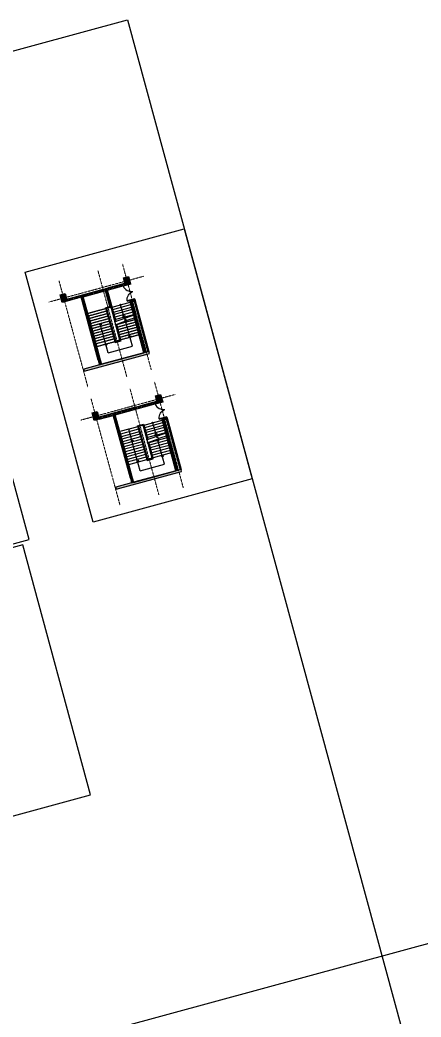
# Model space of a CAD drawing. Header units: millimetres. Extents: x -31731215 to 29997125, y -14487545 to 25622576.
# Drawn here: x 1818313 to 1864319, y -1096915 to -982623 of the extents above; entities that cross this region are included whole.
import ezdxf

# ---------------------------------------------------------------- set-up
doc = ezdxf.new("R2010")
doc.units = ezdxf.units.MM
doc.header["$MEASUREMENT"] = 0
for name, pattern in [('1', [0]), ('ACAD_ISO10W100', [18, 12, -3, 0, -3]), ('HIDDEN', [0.375, 0.25, -0.125])]:
    doc.linetypes.add(name, pattern=pattern)
for name, color, linetype in [('A-LIGHT', 8, 'Continuous'), ('OFFICE$FURN', 2, 'Continuous'), ('OFFICE$NOTSOBACK', 6, 'Continuous'), ('OFFICE$STAIRS', 5, 'Continuous'), ('OFFICE$WALLS', 10, 'Continuous'), ('SITE$COLUMNS', 10, 'Continuous'), ('Texty', 3, 'Continuous')]:
    doc.layers.add(name, color=color, linetype=linetype)
doc.layers.add('HATCH', color=8, linetype='1', lineweight=18)
doc.layers.add('structure grid', color=8, linetype='ACAD_ISO10W100', lineweight=15)
doc.layers.add('SITE$0', color=7, linetype='Continuous', true_color=0x000000)
pattern_1 = [(60.208688, (-3532.39, 12074.8), (-130.17612, 74.526357), []), (60.208688, (-3464.16, 12093.36), (-130.17612, 74.526357), [])]

# ---------------------------------------------------------------- blocks, each defined once
blk = doc.blocks.new('column 1000 01')
h = blk.add_hatch(color=256)
h.dxf.hatch_style = 1
h.paths.add_polyline_path([(43238, 30170), (43238, 29570), (44138, 29570), (44138, 30170)])
at = {"layer": 'SITE$0', "color": 0, "linetype": 'ByBlock', "lineweight": -2}
blk.add_lwpolyline([(43238, 30170), (43238, 29570), (44138, 29570), (44138, 30170)], close=True, dxfattribs=at)
blk = doc.blocks.new('door')
blk.add_lwpolyline([(-33242, 86395), (-33205, 86395), (-33204, 85495), (-33241, 85495), (-33242, 86395)])
blk.add_arc((-33407, 86552), 1076, 280.87775, 351.69853)

msp = doc.modelspace()

# ---------------------------------------------------------------- hatches: boundary and pattern name
at = {"layer": 'HATCH'}
h = msp.add_hatch(dxfattribs=at)
h.set_pattern_fill('ANSI32', color=256, scale=400)
h.set_pattern_definition(pattern_1)
h.paths.add_polyline_path([(1827827.361, -1013506.667), (1823681.995, -1014632.781), (1823741.843, -1014852.925), (1825345.259, -1014417.025), (1825490.254, -1014950.604), (1827304.405, -1021623.789), (1827449.522, -1022157.361), (1827671.469, -1022097.033), (1827526.43, -1021563.439), (1826123.53, -1016403.082), (1825567.783, -1014358.818), (1827887.296, -1013726.541)])
h = msp.add_hatch(dxfattribs=at)
h.set_pattern_fill('ANSI32', color=256, scale=400)
h.set_pattern_definition(pattern_1)
h.paths.add_polyline_path([(1830139.185, -1013112.698), (1830139.074, -1013112.286), (1830428.391, -1013033.864), (1830369.171, -1012816.146), (1828126.811, -1013425.319), (1827843.069, -1013502.401), (1827902.851, -1013722.301), (1828296.703, -1013614.941), (1828296.698, -1013614.921), (1828355.572, -1013598.915), (1830139.186, -1013112.701), (1830139.185, -1013112.698), (1828355.566, -1013598.895), (1828355.572, -1013598.915), (1828296.698, -1013614.921), (1828296.703, -1013614.941)])
h = msp.add_hatch(dxfattribs=at)
h.set_pattern_fill('ANSI32', color=256, scale=400)
h.set_pattern_definition(pattern_1)
h.paths.add_polyline_path([(1828655.033, -1015593.045), (1828765.516, -1015562.929), (1828238.815, -1013630.72), (1828128.332, -1013660.837)])
h = msp.add_hatch(dxfattribs=at)
h.set_pattern_fill('ANSI32', color=256, scale=400)
h.set_pattern_definition(pattern_1)
h.paths.add_polyline_path([(1831182.364, -1014934.698), (1831542.321, -1014836.841), (1831481.768, -1014614.103), (1830900.9, -1014772.016), (1832532.153, -1020772.427), (1832754.087, -1020712.053)])
h.paths.add_polyline_path([(1828655.033, -1015593.045), (1828765.516, -1015562.929), (1828238.815, -1013630.72), (1828128.332, -1013660.837)])
h = msp.add_hatch(dxfattribs=at)
h.set_pattern_fill('ANSI32', color=256, scale=400)
h.set_pattern_definition(pattern_1)
h.paths.add_polyline_path([(1832532.153, -1020772.427), (1832754.087, -1020712.053), (1831182.364, -1014934.698), (1831542.321, -1014836.841), (1831481.768, -1014614.103), (1830900.9, -1014772.016)])
h = msp.add_hatch(dxfattribs=at)
h.set_pattern_fill('AR-CONC', color=256, scale=40)
h.set_pattern_definition([(65.208688, (27678.55, 6267.8), (283.4406, 51.043383), [30, -330]), (10.208688, (27678.55, 6267.8), (-132.487403, 275.7794), [24, -264]), (115.660132, (27702.17, 6272.06), (150.953196, 326.82278), [25.496077, -280.456845]), (61.392888, (27657.56, 6345), (429.31385, 48.101213), [45, -495]), (111.844323, (27693.33, 6349), (258.552455, 474.078715), [38.24414, -420.6855]), (6.392852, (27657.56, 6345), (258.552455, 474.078715), [36, -396]), (36.208688, (27701.4, 6336.2), (272.649057, -92.77118), [30, -330]), (341.208688, (27701.4, 6336.2), (17.824414, 305.433267), [24, -264]), (86.660132, (27724.13, 6328.47), (290.473468, 212.662085), [25.496076, -280.456845]), (52.7086876, (27678.55, 6267.81), (-30.238359, 129.7699135), [0, -260.8, 0, -268, 0, -265]), (22.708688, (27678.55, 6267.8), (60.155115, 179.844241), [0, -152.8, 0, -254.8, 0, -101]), (342.7086876, (27592.47, 6244.41), (208.4172686, 47.3102595), [0, -100, 0, -312, 0, -414]), (332.708688, (27553.87, 6233.91), (214.599996, 99.835765), [0, -130, 0, -207.2, 0, -294])])
h.paths.add_polyline_path([(1825625.7, -1022653.136), (1827449.522, -1022157.361), (1827670.881, -1022094.87), (1832532.137, -1020772.37), (1832532.133, -1020772.353), (1832754.067, -1020711.976), (1832754.328, -1020712.938), (1832815.23, -1020936.961), (1825686.037, -1022875.081)])
h = msp.add_hatch(dxfattribs=at)
h.set_pattern_fill('ANSI32', color=256, scale=400)
h.set_pattern_definition([(60.208688, (-4146.18, 14327.79), (-130.17612, 74.526357), []), (60.208688, (-4077.95, 14346.34), (-130.17612, 74.526357), [])])
h.paths.add_polyline_path([(1834858.665, -1028462.43), (1835218.623, -1028364.573), (1835158.07, -1028141.835), (1834577.202, -1028299.748), (1836208.455, -1034300.159), (1836430.389, -1034239.785)])
h.paths.add_polyline_path([(1830980.706, -1035151.521), (1831125.824, -1035685.094), (1831347.183, -1035622.602), (1831202.732, -1035091.171), (1829799.832, -1029930.814), (1829244.084, -1027886.55), (1834104.693, -1026561.596), (1834045.524, -1026343.864), (1831803.113, -1026953.051), (1828961.799, -1027724.927), (1827358.338, -1028160.502), (1827418.145, -1028380.657), (1829021.561, -1027944.757), (1829166.556, -1028478.336)])
h = msp.add_hatch(dxfattribs=at)
h.set_pattern_fill('AR-CONC', color=256, scale=40)
h.set_pattern_definition([(65.208688, (31354.85, -7259.93), (283.4406, 51.043383), [30, -330]), (10.208688, (31354.85, -7259.93), (-132.487403, 275.7794), [24, -264]), (115.660132, (31378.47, -7255.67), (150.953196, 326.82278), [25.496077, -280.456845]), (61.392888, (31333.86, -7182.73), (429.31385, 48.101213), [45, -495]), (111.844323, (31369.64, -7178.7), (258.552455, 474.078715), [38.24414, -420.6855]), (6.392852, (31333.86, -7182.73), (258.552455, 474.078715), [36, -396]), (36.208688, (31377.7, -7191.53), (272.649057, -92.77118), [30, -330]), (341.208688, (31377.7, -7191.53), (17.824414, 305.433267), [24, -264]), (86.660132, (31400.43, -7199.26), (290.473468, 212.662085), [25.496076, -280.456845]), (52.7086876, (31354.85, -7259.93), (-30.238359, 129.7699135), [0, -260.8, 0, -268, 0, -265]), (22.708688, (31354.85, -7259.93), (60.155115, 179.844241), [0, -152.8, 0, -254.8, 0, -101]), (342.7086876, (31268.77, -7283.33), (208.4172686, 47.3102595), [0, -100, 0, -312, 0, -414]), (332.708688, (31230.17, -7293.82), (214.599996, 99.835765), [0, -130, 0, -207.2, 0, -294])])
h.paths.add_polyline_path([(1829302.001, -1036180.868), (1831125.824, -1035685.094), (1831347.183, -1035622.602), (1836208.439, -1034300.102), (1836208.434, -1034300.085), (1836430.368, -1034239.708), (1836430.63, -1034240.67), (1836491.532, -1034464.693), (1829362.339, -1036402.813)])

# ---------------------------------------------------------------- linework, layer by layer
msp.add_lwpolyline([(1747595.357, -1005202.742), (1830654.474, -982622.555), (1864319.103, -1106454.76), (1781259.986, -1129034.946)], close=True)
at = {"layer": 'A-LIGHT', "linetype": 'ByBlock', "lineweight": -2}
for p, q in [((1835179.82, -1030515.268), (1833107.462, -1031079.71)), ((1835258.574, -1030804.746), (1833186.077, -1031369.226)), ((1835337.412, -1031094.202), (1833264.915, -1031658.682)), ((1835416.082, -1031383.703), (1833343.307, -1031948.259)), ((1835494.836, -1031673.181), (1833421.922, -1032237.775)), ((1835573.59, -1031962.66), (1833500.537, -1032527.291)), ((1833521.261, -1032832.575), (1833463.369, -1032848.343)), ((1835652.344, -1032252.138), (1833579.152, -1032816.808))]:
    msp.add_line(p, q, dxfattribs=at)
at = {"layer": 'A-LIGHT', "linetype": 'ByBlock', "lineweight": -2, "elevation": 0}
for points in [[(1832105.804, -1034316.671), (1834894.173, -1033558.634), (1834143.641, -1030797.489)], [(1833038.749, -1031057.702), (1833521.338, -1032832.859)], [(1833579.244, -1032817.146), (1833095.783, -1031036.957)], [(1834798.249, -1032653.476), (1834615.438, -1032534.238), (1834539.46, -1032721.362)]]:
    msp.add_lwpolyline(points, dxfattribs=at)
at = {"layer": 'Defpoints'}
for points in [[(1818925.301, -1011531.142), (1837165.415, -1006572.443), (1844956.779, -1035232.252), (1826716.666, -1040190.951)], [(1786139.394, -1051222.159), (1819370.808, -1042187.972), (1811579.444, -1013528.163), (1778348.03, -1022562.35)], [(1794146.583, -1080215.141), (1826425.804, -1071439.815), (1818634.44, -1042780.007), (1786355.219, -1051555.333)]]:
    msp.add_lwpolyline(points, close=True, dxfattribs=at)
at = {"layer": 'OFFICE$NOTSOBACK', "linetype": 'ByBlock', "lineweight": -2}
for p, q in [((1832393.632, -1031274.084), (1830318.146, -1031839.378)), ((1832472.47, -1031563.54), (1830395.93, -1032129.121)), ((1832551.309, -1031852.995), (1830474.768, -1032418.577)), ((1833049.057, -1031095.617), (1832991.166, -1031111.385)), ((1833127.895, -1031385.073), (1833070.004, -1031400.841)), ((1833206.733, -1031674.528), (1833148.842, -1031690.296)), ((1833285.571, -1031963.984), (1833227.68, -1031979.752)), ((1832630.147, -1032142.451), (1830554.752, -1032707.72)), ((1832708.985, -1032431.906), (1830633.453, -1032997.213)), ((1832787.823, -1032721.362), (1830712.154, -1033286.706)), ((1830790.854, -1033576.199), (1832866.661, -1033010.818)), ((1833364.409, -1032253.44), (1833306.518, -1032269.207)), ((1833443.247, -1032542.895), (1833385.356, -1032558.663)), ((1833522.086, -1032832.351), (1833464.195, -1032848.118))]:
    msp.add_line(p, q, dxfattribs=at)
at = {"layer": 'OFFICE$NOTSOBACK', "linetype": 'ByBlock', "lineweight": -2, "elevation": 0}
for points in [[(1831603.899, -1016377.023), (1830423.362, -1016791.875), (1830319.034, -1016665.76), (1830395.235, -1016982.329), (1830298.158, -1016844.845), (1829107.98, -1017277.005)], [(1831743.377, -1016672.849), (1830562.84, -1017087.7), (1830458.512, -1016961.585), (1830534.713, -1017278.155), (1830437.636, -1017140.671), (1829196.932, -1017591.948)], [(1830322.187, -1017026.472), (1830421.69, -1017101.84), (1830481.67, -1016984.151)], [(1835279.762, -1029903.139), (1834099.224, -1030317.991), (1833994.896, -1030191.876), (1834071.097, -1030508.445), (1833974.02, -1030370.961), (1832783.843, -1030803.121)], [(1835419.239, -1030198.965), (1834238.702, -1030613.816), (1834134.374, -1030487.701), (1834210.575, -1030804.271), (1834113.498, -1030666.787), (1832872.794, -1031118.064)], [(1834095.992, -1030912.861), (1834143.641, -1030797.489), (1834254.951, -1030868.611)], [(1832105.804, -1034316.671), (1831356.485, -1031556.569)], [(1831925.097, -1033098.381), (1831827.818, -1033293.764), (1831667.558, -1033170.863)], [(1832866.638, -1033010.844), (1832898.126, -1033126.669), (1833610.808, -1032932.922), (1833579.18, -1032816.8)], [(1832924.565, -1032995.096), (1832940.305, -1033052.994), (1833537.105, -1032890.75), (1833521.261, -1032832.575)]]:
    msp.add_lwpolyline(points, dxfattribs=at)
at = {"layer": 'OFFICE$STAIRS', "linetype": 'HIDDEN', "lineweight": -2, "ltscale": 10}
for p, q in [((1828165.903, -1015721.779), (1826091.609, -1016286.749)), ((1828244.741, -1016011.235), (1826170.447, -1016576.204)), ((1828323.579, -1016300.69), (1826249.285, -1016865.66)), ((1828402.417, -1016590.146), (1826327.986, -1017155.153)), ((1828481.256, -1016879.601), (1826406.686, -1017444.646)), ((1828560.094, -1017169.057), (1826484.608, -1017734.351)), ((1831503.958, -1016989.152), (1829431.599, -1017553.594)), ((1828638.932, -1017458.513), (1826564.088, -1018023.632)), ((1828717.77, -1017747.968), (1826642.284, -1018313.262)), ((1828796.608, -1018037.424), (1826720.068, -1018603.005)), ((1828875.446, -1018326.879), (1826798.906, -1018892.461)), ((1831582.712, -1017278.63), (1829510.214, -1017843.11)), ((1831661.55, -1017568.086), (1829589.053, -1018132.566)), ((1831740.22, -1017857.587), (1829667.445, -1018422.143)), ((1831818.974, -1018147.065), (1829746.06, -1018711.659)), ((1828954.285, -1018616.335), (1826878.89, -1019181.604)), ((1829033.123, -1018905.79), (1826957.591, -1019471.097)), ((1829111.961, -1019195.246), (1827036.292, -1019760.59)), ((1827114.992, -1020050.083), (1829190.799, -1019484.702)), ((1831897.728, -1018436.544), (1829824.675, -1019001.175)), ((1831976.482, -1018726.022), (1829903.29, -1019290.692))]:
    msp.add_line(p, q, dxfattribs=at)
at = {"layer": 'OFFICE$STAIRS', "linetype": 'ByBlock', "lineweight": -2}
for p, q in [((1828223.807, -1015706.057), (1828281.698, -1015690.29)), ((1829306.6, -1019453.235), (1828281.973, -1015690.215)), ((1828302.645, -1015995.513), (1828360.536, -1015979.745)), ((1828765.516, -1015562.929), (1828823.415, -1015547.189)), ((1829787.576, -1019322.479), (1828765.516, -1015562.929)), ((1828843.825, -1015850.98), (1828901.724, -1015835.24)), ((1828882.255, -1015531.192), (1830954.187, -1014967.924)), ((1828960.564, -1015819.244), (1831032.495, -1015255.975)), ((1829038.873, -1016107.295), (1831110.804, -1015544.026)), ((1831188.941, -1015831.238), (1829117.139, -1016395.528)), ((1828381.483, -1016284.969), (1828439.374, -1016269.201)), ((1828460.321, -1016574.424), (1828518.212, -1016558.656)), ((1828540.397, -1016863.543), (1828598.288, -1016847.776)), ((1828617.997, -1017153.335), (1828675.888, -1017137.568)), ((1828922.134, -1016139.031), (1828980.032, -1016123.291)), ((1829058.392, -1016411.529), (1829000.501, -1016427.297)), ((1829137.092, -1016701.022), (1829079.201, -1016716.79)), ((1829215.793, -1016990.515), (1829157.902, -1017006.283)), ((1831267.696, -1016120.716), (1829195.754, -1016685.045)), ((1831346.45, -1016410.195), (1829274.369, -1016974.561)), ((1828697.798, -1017442.529), (1828755.689, -1017426.761)), ((1828775.674, -1017732.246), (1828833.565, -1017716.479)), ((1828854.512, -1018021.702), (1828912.403, -1018005.934)), ((1828933.35, -1018311.157), (1828991.241, -1018295.39)), ((1829373.194, -1017569.501), (1829315.303, -1017585.269)), ((1829452.033, -1017858.957), (1829394.141, -1017874.725)), ((1829530.871, -1018148.413), (1829472.98, -1018164.18)), ((1829012.188, -1018600.613), (1829070.079, -1018584.845)), ((1829091.026, -1018890.069), (1829148.917, -1018874.301)), ((1829169.865, -1019179.524), (1829227.756, -1019163.757)), ((1829248.703, -1019468.98), (1829306.594, -1019453.212)), ((1829609.709, -1018437.868), (1829551.818, -1018453.636)), ((1829688.547, -1018727.324), (1829630.656, -1018743.091)), ((1829767.385, -1019016.779), (1829709.494, -1019032.547)), ((1829845.398, -1019306.459), (1829787.507, -1019322.227)), ((1829846.223, -1019306.235), (1829788.332, -1019322.002)), ((1832558.118, -1029057.308), (1834630.049, -1028494.04)), ((1831841.765, -1029247.895), (1829767.471, -1029812.865)), ((1831920.603, -1029537.351), (1829846.309, -1030102.32)), ((1831899.669, -1029232.173), (1831957.56, -1029216.406)), ((1832982.462, -1032979.351), (1831957.835, -1029216.331)), ((1831978.507, -1029521.629), (1832036.398, -1029505.861)), ((1832441.379, -1029089.045), (1832499.277, -1029073.305)), ((1833463.438, -1032848.595), (1832441.379, -1029089.045)), ((1832519.687, -1029377.096), (1832577.586, -1029361.356)), ((1832597.996, -1029665.147), (1832655.895, -1029649.407)), ((1832636.426, -1029345.36), (1834708.358, -1028782.091)), ((1832714.735, -1029633.411), (1834786.666, -1029070.142)), ((1834864.804, -1029357.354), (1832793.002, -1029921.644)), ((1834943.558, -1029646.832), (1832871.617, -1030211.161)), ((1831999.441, -1029826.806), (1829925.147, -1030391.776)), ((1832078.28, -1030116.262), (1830003.848, -1030681.269)), ((1832157.118, -1030405.717), (1830082.549, -1030970.762)), ((1832235.956, -1030695.173), (1830160.47, -1031260.467)), ((1832057.345, -1029811.085), (1832115.236, -1029795.317)), ((1832136.183, -1030100.54), (1832194.074, -1030084.772)), ((1832216.259, -1030389.659), (1832274.15, -1030373.892)), ((1832293.86, -1030679.451), (1832351.751, -1030663.684)), ((1832734.254, -1029937.645), (1832676.363, -1029953.413)), ((1832812.955, -1030227.138), (1832755.064, -1030242.906)), ((1832891.655, -1030516.631), (1832833.764, -1030532.399)), ((1835022.312, -1029936.311), (1832950.232, -1030500.677)), ((1832314.794, -1030984.629), (1830239.95, -1031549.748)), ((1832373.661, -1030968.645), (1832431.552, -1030952.877)), ((1832451.536, -1031258.362), (1832509.427, -1031242.595)), ((1832530.374, -1031547.818), (1832588.265, -1031532.05)), ((1832609.212, -1031837.273), (1832667.103, -1031821.506)), ((1832688.05, -1032126.729), (1832745.942, -1032110.961)), ((1832766.889, -1032416.185), (1832824.78, -1032400.417)), ((1832845.727, -1032705.64), (1832903.618, -1032689.873)), ((1832924.565, -1032995.096), (1832982.456, -1032979.328))]:
    msp.add_line(p, q, dxfattribs=at)
at = {"layer": 'OFFICE$STAIRS', "linetype": 'ByBlock', "lineweight": -2, "elevation": 0}
for points in [[(1829334.116, -1017194.894), (1828355.572, -1013598.915), (1828296.698, -1013614.921), (1829276.994, -1017215.636)], [(1830833.467, -1012690.012), (1830832.488, -1012686.411)], [(1831425.713, -1014868.533), (1832996.509, -1020646.562)], [(1831542.319, -1014836.832), (1833111.257, -1020615.386)], [(1828167.659, -1015721.287), (1828136.171, -1015605.461), (1828622.386, -1015473.28)], [(1828167.659, -1015721.287), (1829190.812, -1019484.747)], [(1828225.586, -1015705.539), (1828209.846, -1015647.641), (1828638.173, -1015531.197)], [(1828225.594, -1015705.57), (1829248.703, -1019468.98)], [(1828765.516, -1015562.929), (1828283.082, -1015694.29)], [(1830290.03, -1016847.797), (1829859.852, -1015265.426)], [(1830349.375, -1016512.878), (1830252.096, -1016708.261), (1830091.836, -1016585.36)], [(1827705.162, -1017570.943), (1827522.351, -1017451.704), (1827446.373, -1017638.828)], [(1827680.027, -1018030.615), (1827522.351, -1017451.704)], [(1828429.942, -1020790.555), (1827680.623, -1018030.453)], [(1828429.942, -1020790.555), (1831218.311, -1020032.518), (1830467.779, -1017271.373)], [(1829362.887, -1017531.586), (1829845.475, -1019306.743)], [(1829903.381, -1019291.03), (1829419.921, -1017510.841)], [(1829190.776, -1019484.728), (1829222.264, -1019600.553), (1829934.946, -1019406.806), (1829903.318, -1019290.684)], [(1829248.703, -1019468.98), (1829264.443, -1019526.878), (1829861.243, -1019364.634), (1829845.398, -1019306.459)], [(1829787.507, -1019322.227), (1829306.6, -1019453.235)], [(1831036.855, -1018812.739), (1830939.576, -1019008.122), (1830779.316, -1018885.221)], [(1828334.584, -1019886.323), (1828151.794, -1019767.052), (1828075.783, -1019954.163)], [(1834509.769, -1026217.744), (1834508.79, -1026214.143)], [(1835102.014, -1028396.265), (1836672.811, -1034174.294)], [(1835218.62, -1028364.565), (1836787.558, -1034143.118)], [(1831355.889, -1031556.731), (1830804.022, -1029530.542)], [(1831843.521, -1029247.403), (1831812.033, -1029131.577), (1832524.715, -1028937.83), (1832556.232, -1029053.982)], [(1831843.521, -1029247.403), (1832866.674, -1033010.863)], [(1831901.448, -1029231.655), (1831885.708, -1029173.757), (1832482.508, -1029011.512), (1832498.298, -1029069.702)], [(1831901.456, -1029231.686), (1832924.565, -1032995.096)], [(1832441.379, -1029089.045), (1831958.945, -1029220.406)], [(1833009.979, -1030721.01), (1832558.151, -1029057.299), (1832499.277, -1029073.305), (1832952.856, -1030741.752)], [(1833535.714, -1028791.542), (1833965.892, -1030373.913)], [(1831295.492, -1030782.437), (1831198.213, -1030977.82), (1831037.953, -1030854.919)], [(1834025.237, -1030038.994), (1833927.958, -1030234.377), (1833767.698, -1030111.476)], [(1833463.369, -1032848.343), (1832982.462, -1032979.351)]]:
    msp.add_lwpolyline(points, dxfattribs=at)
at = {"layer": 'OFFICE$STAIRS', "linetype": 'ByBlock', "lineweight": -2}
for centre, radius in [((1829859.852, -1015265.426), 60.488), ((1830804.618, -1029530.38), 42.431), ((1833535.714, -1028791.542), 60.488)]:
    msp.add_circle(centre, radius, dxfattribs=at)
at = {"layer": 'OFFICE$WALLS', "linetype": 'ByBlock', "lineweight": -2}
for p, q in [((1830947.982, -1012658.903, 0), (1828126.811, -1013425.319)), ((1830729.649, -1012718.145, 0), (1828468.774, -1013332.357, 0)), ((1826123.53, -1016403.082), (1825567.783, -1014358.818)), ((1830899.827, -1014772.308, 0), (1831481.768, -1014614.103, 0)), ((1831542.321, -1014836.841, 0), (1831182.364, -1014934.698, 0)), ((1831481.768, -1014614.103, 0), (1831542.321, -1014836.841, 0)), ((1827304.405, -1021623.789), (1825490.254, -1014950.604)), ((1832754.087, -1020712.053), (1831182.361, -1014934.689)), ((1826123.53, -1016403.082), (1827526.35, -1021563.452)), ((1827526.43, -1021563.439), (1827670.881, -1022094.87)), ((1832815.268, -1020936.942), (1832815.27, -1020936.95)), ((1827449.522, -1022157.361), (1825625.711, -1022653.177)), ((1825625.711, -1022653.177), (1825686.037, -1022875.081)), ((1834624.284, -1026186.635, 0), (1831803.113, -1026953.051)), ((1834405.951, -1026245.877, 0), (1832145.075, -1026860.089, 0)), ((1831692.135, -1026983.2), (1827363.714, -1028159.041, 0)), ((1830980.706, -1035151.521), (1829166.556, -1028478.336)), ((1829799.832, -1029930.814), (1829244.084, -1027886.55)), ((1834576.128, -1028300.04, 0), (1835158.07, -1028141.835, 0)), ((1836430.389, -1034239.785), (1834858.663, -1028462.421)), ((1835218.623, -1028364.573, 0), (1834858.665, -1028462.43, 0)), ((1835158.07, -1028141.835, 0), (1835218.623, -1028364.573, 0)), ((1829799.832, -1029930.814), (1831202.651, -1035091.184)), ((1831202.732, -1035091.171), (1831347.183, -1035622.602)), ((1836491.57, -1034464.674), (1836491.572, -1034464.682)), ((1831125.824, -1035685.094), (1829302.013, -1036180.909)), ((1829302.013, -1036180.909), (1829362.339, -1036402.813))]:
    msp.add_line(p, q, dxfattribs=at)
for points in [[(1825345.259, -1014417.025), (1823741.843, -1014852.925), (1823681.995, -1014632.781), (1828015.834, -1013455.468)], [(1827671.321, -1022096.486), (1832532.813, -1020774.856), (1830900.898, -1014772.008)], [(1825686.037, -1022875.081), (1833173.581, -1020839.541), (1833112.422, -1020614.573), (1827670.881, -1022094.87)], [(1827449.522, -1022157.361), (1827671.469, -1022097.033)], [(1827418.145, -1028380.657), (1827358.338, -1028160.502)], [(1827418.145, -1028380.657), (1829021.561, -1027944.757)], [(1831347.622, -1035624.218), (1836209.115, -1034302.588), (1834577.2, -1028299.74)], [(1829362.339, -1036402.813), (1836849.883, -1034367.273), (1836788.724, -1034142.305), (1831347.183, -1035622.602)], [(1831125.824, -1035685.094), (1831347.183, -1035622.602)]]:
    msp.add_lwpolyline(points, dxfattribs=at)
at = {"layer": 'OFFICE$WALLS', "linetype": 'ByBlock', "lineweight": -2, "elevation": 0}
for points in [[(1825285.497, -1014197.195), (1830369.221, -1012816.127)], [(1825567.783, -1014358.818), (1830428.391, -1013033.864)], [(1828655.033, -1015593.045), (1828128.332, -1013660.837)], [(1828765.516, -1015562.929), (1828238.815, -1013630.72)], [(1825490.254, -1014950.604), (1825345.252, -1014417)], [(1828655.033, -1015593.045), (1828765.516, -1015562.929)], [(1827304.405, -1021623.789), (1827449.522, -1022157.361)], [(1829861.827, -1021501.56), (1829972.799, -1021471.392)], [(1828961.799, -1027724.927), (1834045.523, -1026343.859)], [(1834104.693, -1026561.596), (1834045.523, -1026343.859)], [(1829244.084, -1027886.55), (1834104.693, -1026561.596)], [(1829166.556, -1028478.336), (1829021.554, -1027944.732)], [(1830980.706, -1035151.521), (1831125.824, -1035685.094)], [(1833538.128, -1035029.292), (1833649.1, -1034999.124)]]:
    msp.add_lwpolyline(points, dxfattribs=at)
at = {"layer": 'structure grid', "lineweight": 15, "ltscale": 2}
for points in [[(1827253.118, -1011332.318), (1830563.865, -1023510.594)], [(1821627.03, -1014961.617), (1832491.685, -1012007.986)], [(1822802.645, -1012542.209), (1826113.392, -1024720.486)], [(1830929.419, -1024860.05), (1834240.166, -1037038.327)], [(1825303.332, -1028489.349), (1836167.987, -1025535.718)], [(1826478.946, -1026069.942), (1829789.694, -1038248.218)]]:
    msp.add_lwpolyline(points, dxfattribs=at)
at = {"layer": 'structure grid', "lineweight": 15, "ltscale": 2, "elevation": 0}
for points in [[(1830069.064, -1010569), (1833372.09, -1022718.874)], [(1833745.365, -1024096.732), (1837048.392, -1036246.606)]]:
    msp.add_lwpolyline(points, dxfattribs=at)
at = {"layer": 'Texty', "ltscale": 15}
msp.add_xline((2438720.775, -932523.411), (0.964976728288, 0.262335498671), dxfattribs=at)

# ---------------------------------------------------------------- block references
at = {"layer": 'OFFICE$FURN', "rotation": 285.0991272873665}
for p in [(1756254.534, -1067476.609, 0), (1759930.836, -1081004.341, 0)]:
    msp.add_blockref('door', p, dxfattribs=at)
at = {"layer": 'OFFICE$FURN', "xscale": -1, "rotation": 285.3182479449333}
for p in [(1739372.142, -1005376.3, 0), (1743048.444, -1018904.032, 0)]:
    msp.add_blockref('door', p, dxfattribs=at)
at = {"layer": 'SITE$COLUMNS', "xscale": -1, "rotation": 285.216437678777}
for p in [(1813244.493, -1062520.451), (1805978.074, -1064493.66), (1816920.794, -1076048.183), (1809654.375, -1078021.392)]:
    msp.add_blockref('column 1000 01', p, dxfattribs=at)

doc.saveas('drawing.dxf')
